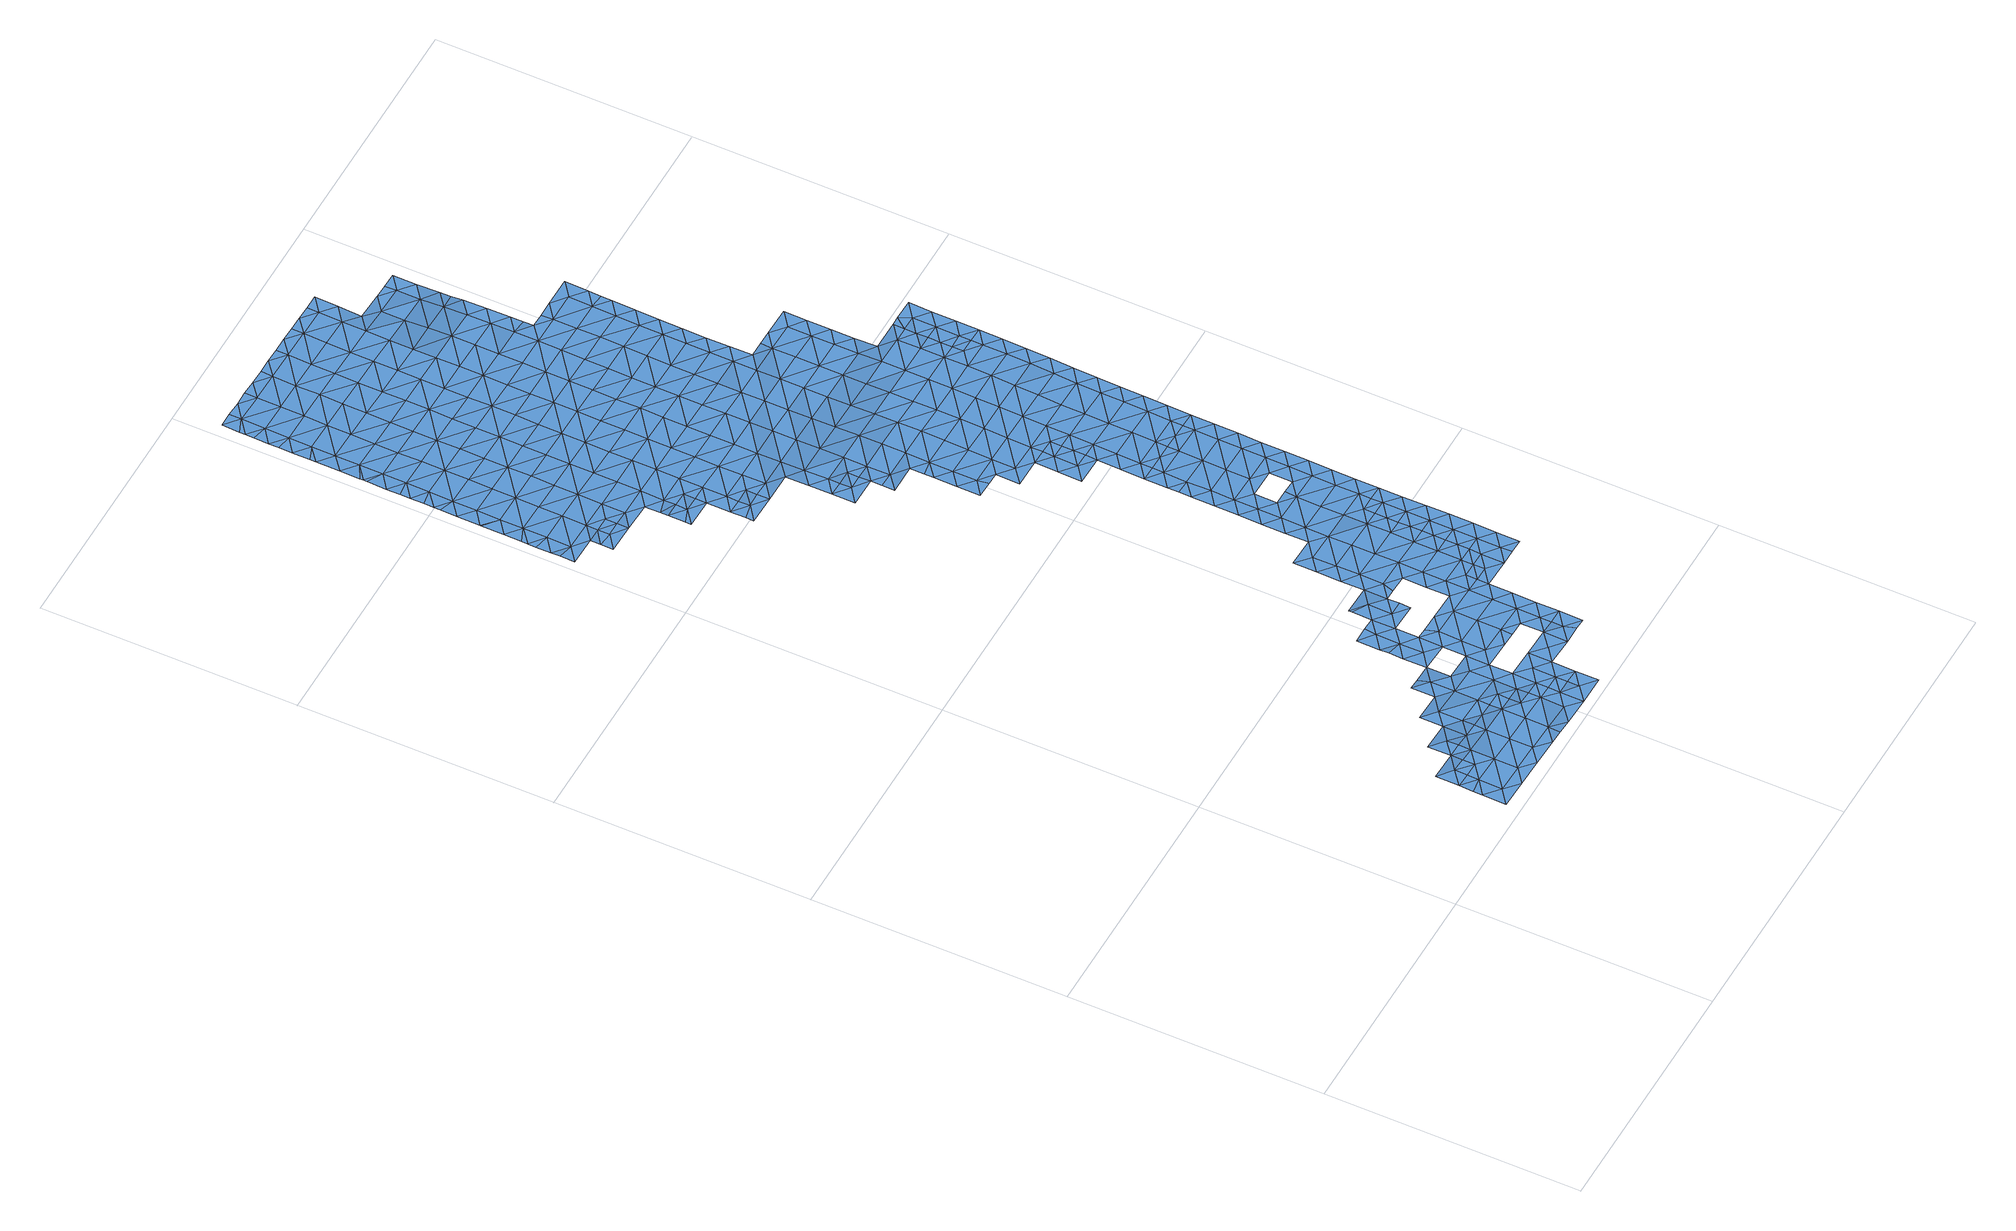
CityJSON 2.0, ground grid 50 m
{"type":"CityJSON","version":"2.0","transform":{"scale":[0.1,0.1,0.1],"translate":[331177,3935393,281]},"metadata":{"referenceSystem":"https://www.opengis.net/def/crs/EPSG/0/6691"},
"CityObjects":{
"waterbody1":{"type":"WaterBody","attributes":{"name":"1","class":"1140","function":"1","WaterBodyRiverFloodingRiskAttribute.description":"1","WaterBodyRiverFloodingRiskAttribute.rankOrg":"1","WaterBodyRiverFloodingRiskAttribute.adminType":"2","WaterBodyRiverFloodingRiskAttribute.scale":"L2"},"geometry":[{"type":"MultiSurface","lod":"1","boundaries":[[[0,1,2]],[[0,3,4]],[[2,3,0]],[[4,5,0]],[[6,0,5]],[[1,0,6]]]}]},
"waterbody2":{"type":"WaterBody","attributes":{"name":"1","class":"1140","function":"1","WaterBodyRiverFloodingRiskAttribute.description":"1","WaterBodyRiverFloodingRiskAttribute.rankOrg":"2","WaterBodyRiverFloodingRiskAttribute.adminType":"2","WaterBodyRiverFloodingRiskAttribute.scale":"L2"},"geometry":[{"type":"MultiSurface","lod":"1","boundaries":[[[7,8,9]],[[10,11,1]],[[11,10,12]],[[13,14,15]],[[13,16,14]],[[16,13,17]],[[13,18,17]],[[13,19,18]],[[18,19,9]],[[9,19,20]],[[21,20,19]],[[22,20,21]],[[22,23,20]],[[23,22,24]],[[24,22,25]],[[25,26,24]],[[27,28,29]],[[28,30,29]],[[30,31,29]],[[30,32,31]],[[33,5,4]],[[4,3,33]],[[2,11,3]],[[11,34,3]],[[35,34,11]],[[16,34,35]],[[16,35,36]],[[37,36,35]],[[3,34,33]],[[34,31,33]],[[34,17,31]],[[31,38,33]],[[39,5,33]],[[39,33,38]],[[32,38,31]],[[17,29,31]],[[29,40,27]],[[29,41,40]],[[18,41,29]],[[42,41,9]],[[42,9,8]],[[23,7,9]],[[24,26,43]],[[43,23,24]],[[19,44,21]],[[19,15,44]],[[9,20,23]],[[18,9,41]],[[29,17,18]],[[16,17,34]],[[16,36,14]],[[19,13,15]],[[37,35,12]],[[12,35,11]],[[2,1,11]]]}]},
"waterbody3":{"type":"WaterBody","attributes":{"name":"1","class":"1140","function":"1","WaterBodyRiverFloodingRiskAttribute.description":"1","WaterBodyRiverFloodingRiskAttribute.rankOrg":"2","WaterBodyRiverFloodingRiskAttribute.adminType":"2","WaterBodyRiverFloodingRiskAttribute.scale":"L2"},"geometry":[{"type":"MultiSurface","lod":"1","boundaries":[[[45,46,47]],[[45,48,46]],[[49,47,46]],[[50,47,49]],[[46,48,51]],[[52,50,49]],[[52,53,54]],[[54,53,55]],[[53,52,49]],[[55,56,57]],[[57,56,58]],[[55,53,56]],[[46,51,59]],[[49,46,60]],[[61,58,56]],[[62,58,61]],[[51,63,59]],[[60,46,59]],[[53,49,60]],[[62,64,65]],[[60,66,53]],[[65,64,67]],[[64,62,61]],[[63,68,59]],[[66,69,53]],[[67,70,71]],[[56,53,69]],[[72,71,70]],[[67,64,70]],[[61,56,69]],[[72,73,74]],[[75,76,77]],[[78,77,76]],[[74,73,79]],[[68,75,77]],[[73,72,70]],[[80,66,60]],[[59,68,81]],[[64,61,82]],[[83,84,79]],[[60,59,80]],[[73,83,79]],[[61,69,82]],[[68,77,81]],[[80,59,81]],[[85,69,66]],[[86,84,83]],[[80,85,66]],[[64,82,87]],[[70,64,88]],[[89,90,91]],[[92,93,94]],[[92,86,93]],[[78,95,77]],[[86,83,93]],[[73,70,88]],[[91,96,78]],[[90,96,91]],[[64,87,88]],[[97,98,94]],[[85,99,69]],[[69,100,82]],[[93,97,94]],[[81,77,95]],[[101,80,81]],[[99,100,69]],[[83,73,102]],[[82,100,87]],[[95,78,96]],[[102,73,88]],[[97,103,98]],[[90,104,96]],[[105,103,106]],[[105,98,103]],[[101,81,95]],[[107,85,80]],[[93,83,108]],[[101,109,80]],[[110,111,112]],[[108,83,102]],[[112,111,113]],[[104,114,96]],[[109,107,80]],[[115,116,117]],[[115,106,116]],[[88,87,118]],[[85,107,99]],[[119,120,104]],[[106,103,116]],[[97,93,121]],[[96,122,95]],[[120,110,112]],[[119,110,120]],[[121,93,108]],[[87,100,118]],[[113,123,112]],[[121,124,97]],[[120,114,104]],[[125,117,116]],[[126,101,95]],[[127,117,125]],[[99,128,100]],[[129,127,125]],[[130,131,129]],[[107,128,99]],[[88,118,132]],[[102,88,133]],[[125,130,129]],[[122,96,114]],[[122,126,95]],[[103,97,134]],[[126,109,101]],[[135,120,112]],[[131,130,136]],[[108,102,133]],[[137,138,139]],[[116,103,134]],[[88,132,133]],[[123,137,139]],[[128,140,100]],[[100,141,118]],[[97,124,134]],[[116,142,125]],[[135,114,120]],[[112,123,143]],[[144,136,130]],[[145,107,109]],[[121,108,146]],[[126,147,109]],[[139,138,148]],[[123,139,143]],[[121,149,124]],[[135,112,143]],[[108,133,146]],[[125,150,130]],[[116,134,142]],[[151,144,130]],[[132,118,141]],[[152,153,154]],[[100,140,141]],[[107,155,128]],[[149,121,146]],[[153,156,154]],[[141,157,132]],[[150,125,142]],[[158,148,152]],[[148,159,139]],[[122,114,160]],[[154,158,152]],[[124,161,134]],[[162,151,130]],[[163,143,139]],[[145,109,147]],[[164,126,122]],[[133,132,157]],[[114,135,160]],[[128,155,140]],[[165,161,124]],[[156,166,154]],[[165,124,149]],[[167,168,169]],[[163,135,143]],[[158,159,148]],[[164,147,126]],[[169,168,170]],[[130,150,162]],[[171,122,160]],[[107,145,155]],[[140,172,141]],[[163,139,159]],[[133,157,173]],[[146,133,174]],[[154,175,158]],[[164,122,171]],[[176,166,177]],[[142,134,178]],[[167,179,168]],[[175,154,166]],[[180,151,162]],[[181,182,183]],[[177,170,176]],[[147,184,145]],[[163,185,135]],[[149,146,174]],[[172,140,155]],[[170,168,176]],[[182,186,183]],[[178,134,161]],[[164,184,147]],[[178,187,142]],[[133,173,174]],[[188,189,181]],[[149,190,165]],[[160,135,185]],[[191,159,158]],[[150,142,187]],[[150,192,162]],[[160,193,171]],[[194,195,141]],[[175,166,176]],[[162,196,180]],[[181,183,188]],[[197,155,145]],[[185,193,160]],[[186,198,183]],[[157,195,173]],[[187,192,150]],[[179,199,168]],[[141,172,194]],[[200,191,158]],[[157,141,195]],[[149,174,190]],[[200,158,175]],[[165,201,161]],[[202,203,179]],[[202,189,203]],[[204,164,171]],[[159,205,163]],[[189,188,203]],[[206,188,183]],[[207,201,165]],[[208,198,209]],[[198,206,183]],[[145,184,210]],[[199,211,168]],[[162,192,196]],[[191,205,159]],[[203,199,179]],[[165,190,207]],[[212,204,171]],[[213,185,163]],[[176,168,211]],[[176,214,175]],[[212,171,193]],[[215,194,172]],[[216,184,164]],[[174,173,217]],[[145,210,197]],[[218,203,188]],[[178,161,201]],[[217,173,195]],[[211,214,176]],[[208,206,198]],[[172,155,215]],[[214,200,175]],[[209,219,208]],[[215,155,197]],[[220,196,192]],[[221,195,194]],[[184,216,210]],[[222,223,174]],[[223,207,190]],[[187,178,224]],[[224,178,201]],[[225,199,203]],[[213,163,205]],[[174,217,222]],[[190,174,223]],[[188,206,218]],[[226,191,200]],[[218,227,203]],[[224,228,187]],[[187,229,192]],[[164,204,216]],[[193,185,230]],[[221,194,215]],[[216,231,210]],[[232,226,200]],[[233,201,207]],[[220,192,234]],[[195,235,217]],[[236,208,219]],[[212,193,230]],[[208,237,206]],[[238,205,191]],[[197,210,231]],[[199,239,211]],[[185,213,230]],[[200,214,232]],[[240,235,195]],[[241,242,243]],[[235,222,217]],[[240,195,221]],[[233,224,201]],[[225,203,227]],[[197,244,215]],[[245,207,223]],[[226,238,191]],[[187,228,229]],[[206,246,218]],[[234,192,229]],[[243,247,241]],[[205,248,213]],[[249,197,231]],[[219,250,236]],[[212,230,251]],[[252,221,215]],[[204,212,253]],[[254,228,224]],[[214,211,239]],[[255,223,222]],[[208,236,237]],[[256,232,214]],[[207,245,233]],[[257,227,218]],[[238,248,205]],[[258,242,241]],[[199,225,239]],[[259,242,258]],[[216,204,253]],[[260,230,213]],[[261,234,229]],[[244,252,215]],[[247,262,241]],[[212,251,253]],[[216,263,231]],[[250,264,236]],[[197,249,244]],[[246,206,237]],[[258,265,259]],[[253,263,216]],[[257,225,227]],[[266,222,235]],[[265,267,268]],[[223,255,245]],[[254,224,233]],[[268,259,265]],[[254,269,228]],[[214,239,256]],[[230,260,251]],[[240,221,252]],[[270,235,240]],[[255,222,266]],[[271,258,241]],[[257,218,246]],[[272,237,236]],[[273,241,262]],[[261,229,274]],[[260,213,248]],[[275,236,264]],[[276,267,265]],[[277,253,251]],[[278,267,276]],[[245,279,233]],[[249,231,280]],[[229,228,281]],[[232,256,282]],[[264,278,276]],[[226,232,283]],[[271,265,258]],[[226,284,238]],[[249,285,244]],[[286,273,262]],[[231,263,280]],[[239,225,287]],[[283,232,282]],[[240,252,270]],[[287,225,257]],[[228,269,281]],[[245,255,288]],[[275,264,276]],[[289,263,253]],[[274,229,281]],[[277,251,260]],[[271,241,273]],[[290,276,265]],[[238,291,248]],[[254,233,279]],[[249,280,285]],[[256,239,292]],[[293,255,266]],[[236,275,272]],[[285,294,244]],[[245,288,279]],[[295,257,246]],[[235,270,296]],[[284,291,238]],[[266,235,297]],[[246,237,298]],[[226,283,284]],[[239,287,292]],[[292,299,256]],[[300,274,281]],[[286,301,273]],[[289,253,277]],[[297,235,296]],[[297,293,266]],[[248,302,260]],[[298,237,272]],[[298,295,246]],[[290,265,271]],[[303,304,254]],[[282,256,299]],[[255,293,288]],[[252,244,305]],[[252,306,270]],[[303,254,279]],[[269,254,304]],[[307,300,281]],[[275,276,308]],[[260,309,277]],[[244,294,305]],[[310,271,273]],[[263,289,311]],[[308,276,290]],[[280,263,312]],[[281,269,304]],[[280,313,285]],[[314,273,301]],[[315,292,287]],[[302,248,291]],[[308,316,275]],[[302,309,260]],[[309,289,277]],[[288,317,279]],[[318,307,281]],[[283,319,284]],[[312,263,311]],[[287,257,320]],[[313,294,285]],[[282,299,321]],[[314,310,273]],[[283,282,319]],[[310,290,271]],[[296,270,306]],[[272,275,316]],[[252,305,306]],[[317,303,279]],[[322,297,296]],[[257,295,320]],[[318,281,304]],[[288,293,323]],[[282,321,319]],[[314,301,324]],[[284,325,291]],[[313,280,312]],[[326,304,303]],[[289,327,311]],[[319,325,284]],[[328,322,296]],[[294,329,305]],[[309,327,289]],[[328,296,306]],[[330,308,290]],[[299,292,315]],[[297,322,293]],[[288,323,317]],[[310,331,290]],[[287,320,315]],[[272,316,332]],[[298,272,333]],[[334,307,318]],[[324,335,314]],[[331,330,290]],[[336,312,311]],[[326,337,304]],[[329,294,313]],[[333,272,332]],[[305,338,306]],[[304,337,318]],[[303,339,326]],[[321,299,340]],[[339,303,317]],[[302,341,309]],[[308,342,316]],[[295,298,343]],[[336,313,312]],[[344,334,318]],[[299,315,340]],[[345,311,327]],[[346,314,335]],[[291,325,347]],[[330,342,308]],[[302,291,348]],[[337,344,318]],[[338,305,329]],[[310,314,346]],[[343,298,333]],[[320,295,343]],[[328,306,349]],[[350,327,309]],[[319,321,351]],[[348,291,347]],[[293,322,352]],[[302,348,341]],[[323,293,353]],[[354,322,328]],[[346,355,310]],[[319,356,325]],[[336,311,345]],[[343,357,320]],[[358,329,313]],[[339,359,326]],[[321,340,351]],[[360,328,349]],[[309,341,350]],[[332,316,342]],[[353,293,352]],[[361,333,332]],[[331,310,355]],[[349,306,362]],[[354,328,360]],[[306,338,362]],[[327,363,345]],[[342,361,332]],[[356,319,351]],[[317,323,364]],[[315,320,365]],[[363,327,350]],[[354,366,322]],[[358,313,336]],[[367,331,355]],[[329,368,338]],[[364,323,353]],[[369,343,333]],[[339,317,364]],[[330,331,367]],[[365,320,357]],[[341,348,370]],[[340,315,365]],[[352,322,366]],[[371,336,345]],[[372,349,362]],[[363,371,345]],[[373,348,347]],[[361,369,333]],[[374,342,330]],[[375,325,356]],[[364,376,339]],[[377,353,352]],[[367,374,330]],[[365,378,340]],[[379,362,338]],[[347,325,373]],[[368,329,358]],[[380,372,362]],[[352,366,377]],[[343,381,357]],[[373,325,375]],[[359,339,376]],[[356,351,382]],[[336,383,358]],[[369,381,343]],[[384,361,342]],[[370,348,385]],[[386,364,353]],[[374,384,342]],[[351,340,387]],[[388,365,357]],[[389,386,353]],[[379,338,368]],[[336,371,383]],[[382,390,356]],[[353,377,389]],[[356,390,375]],[[387,340,378]],[[351,387,382]],[[379,391,362]],[[392,388,357]],[[358,393,368]],[[381,392,357]],[[394,369,361]],[[395,348,373]],[[396,376,364]],[[359,376,397]],[[398,378,365]],[[385,348,395]],[[362,391,380]],[[399,373,375]],[[400,398,365]],[[358,383,393]],[[394,361,384]],[[390,399,375]],[[400,365,388]],[[364,386,396]],[[368,401,379]],[[402,381,369]],[[394,402,369]],[[398,403,378]],[[404,387,378]],[[403,404,378]],[[368,393,401]],[[399,405,373]],[[397,376,406]],[[407,382,387]],[[408,385,395]],[[391,409,380]],[[376,396,406]],[[410,388,392]],[[395,373,405]],[[379,411,391]],[[412,392,381]],[[413,379,401]],[[414,407,387]],[[412,381,402]],[[405,408,395]],[[414,387,404]],[[379,413,411]],[[411,409,391]],[[415,410,392]],[[412,415,392]]]}]},
"waterbody4":{"type":"WaterBody","attributes":{"name":"1","class":"1140","function":"1","WaterBodyRiverFloodingRiskAttribute.description":"1","WaterBodyRiverFloodingRiskAttribute.rankOrg":"1","WaterBodyRiverFloodingRiskAttribute.adminType":"2","WaterBodyRiverFloodingRiskAttribute.scale":"L2"},"geometry":[{"type":"MultiSurface","lod":"1","boundaries":[[[63,416,417]],[[76,75,417]],[[417,75,63]],[[416,63,51]],[[418,417,416]],[[418,76,417]],[[68,63,75]]]}]},
"waterbody5":{"type":"WaterBody","attributes":{"name":"1","class":"1140","function":"1","WaterBodyRiverFloodingRiskAttribute.description":"1","WaterBodyRiverFloodingRiskAttribute.rankOrg":"2","WaterBodyRiverFloodingRiskAttribute.adminType":"2","WaterBodyRiverFloodingRiskAttribute.scale":"L2"},"geometry":[{"type":"MultiSurface","lod":"1","boundaries":[[[419,420,421]],[[422,423,421]],[[424,421,423]],[[420,422,421]],[[425,421,424]],[[425,419,421]]]}]},
"waterbody6":{"type":"WaterBody","attributes":{"name":"1","class":"1140","function":"1","WaterBodyRiverFloodingRiskAttribute.description":"1","WaterBodyRiverFloodingRiskAttribute.rankOrg":"1","WaterBodyRiverFloodingRiskAttribute.adminType":"2","WaterBodyRiverFloodingRiskAttribute.scale":"L2"},"geometry":[{"type":"MultiSurface","lod":"1","boundaries":[[[426,427,428]],[[429,428,427]],[[428,429,430]],[[431,432,433]],[[434,432,431]],[[432,434,435]],[[435,434,436]],[[436,434,437]],[[438,437,434]],[[439,437,438]],[[440,437,439]],[[441,442,439]],[[441,443,442]],[[441,444,443]],[[441,445,444]],[[445,441,446]],[[43,26,447]],[[26,448,447]],[[449,450,451]],[[450,452,451]],[[453,452,450]],[[453,454,452]],[[455,456,457]],[[458,459,460]],[[458,461,462]],[[463,462,461]],[[462,463,464]],[[463,465,464]],[[301,465,463]],[[301,286,465]],[[454,466,452]],[[452,467,451]],[[468,451,469]],[[449,451,470]],[[447,448,471]],[[447,23,43]],[[443,444,472]],[[442,443,473]],[[446,441,439]],[[434,474,438]],[[437,440,436]],[[434,431,474]],[[433,432,475]],[[475,432,430]],[[476,426,428]],[[477,478,479]],[[480,478,477]],[[479,478,481]],[[481,478,482]],[[481,482,483]],[[481,483,484]],[[483,426,484]],[[426,485,484]],[[426,476,485]],[[476,486,485]],[[430,435,487]],[[430,432,435]],[[428,430,487]],[[488,489,490]],[[491,489,488]],[[492,489,491]],[[468,489,492]],[[468,469,489]],[[470,451,468]],[[493,470,468]],[[493,494,495]],[[496,491,497]],[[497,491,498]],[[499,500,501]],[[502,500,499]],[[502,503,500]],[[504,503,502]],[[505,503,504]],[[505,506,503]],[[506,505,425]],[[419,425,505]],[[505,504,420]],[[507,508,499]],[[499,509,507]],[[509,473,507]],[[442,473,509]],[[507,473,510]],[[473,443,510]],[[443,511,510]],[[443,472,511]],[[511,472,512]],[[513,512,472]],[[38,512,513]],[[32,512,38]],[[32,30,512]],[[511,30,28]],[[28,27,511]],[[40,41,514]],[[41,42,514]],[[8,7,447]],[[7,23,447]],[[8,447,471]],[[515,8,471]],[[514,8,515]],[[510,514,515]],[[27,514,510]],[[42,8,514]],[[27,40,514]],[[516,5,39]],[[5,516,517]],[[516,513,517]],[[518,472,444]],[[39,38,516]],[[516,38,513]],[[472,518,513]],[[511,512,30]],[[511,27,510]],[[510,515,507]],[[502,508,519]],[[520,515,471]],[[448,520,471]],[[521,520,448]],[[521,448,422]],[[422,420,521]],[[520,521,420]],[[505,420,419]],[[506,522,503]],[[522,498,503]],[[519,504,502]],[[502,499,508]],[[499,501,509]],[[501,440,509]],[[501,523,440]],[[440,523,436]],[[436,523,524]],[[500,503,498]],[[522,497,498]],[[494,493,468]],[[451,467,469]],[[469,467,525]],[[525,467,485]],[[490,469,525]],[[492,494,468]],[[492,491,496]],[[490,489,469]],[[487,476,428]],[[525,485,486]],[[467,484,485]],[[467,526,484]],[[452,526,467]],[[452,466,526]],[[466,527,526]],[[528,527,466]],[[529,527,528]],[[529,530,527]],[[531,532,530]],[[531,533,532]],[[532,534,530]],[[532,535,534]],[[532,536,535]],[[536,532,537]],[[538,536,537]],[[536,539,535]],[[536,540,539]],[[538,540,536]],[[541,539,540]],[[541,542,539]],[[543,544,545]],[[543,546,544]],[[543,547,546]],[[459,547,543]],[[459,462,547]],[[548,459,543]],[[547,549,546]],[[547,464,549]],[[464,550,549]],[[464,551,550]],[[551,552,550]],[[243,552,551]],[[247,243,551]],[[262,247,551]],[[465,262,551]],[[553,550,552]],[[554,550,553]],[[550,554,549]],[[549,555,546]],[[555,556,546]],[[557,546,556]],[[544,546,557]],[[544,557,558]],[[558,557,559]],[[560,559,557]],[[560,561,559]],[[561,562,559]],[[539,559,562]],[[539,558,559]],[[545,548,543]],[[456,548,545]],[[541,456,545]],[[456,541,540]],[[542,558,539]],[[535,539,562]],[[534,535,562]],[[534,562,479]],[[527,534,479]],[[527,479,563]],[[530,534,527]],[[564,528,466]],[[564,466,454]],[[527,563,526]],[[526,563,484]],[[563,481,484]],[[563,479,481]],[[562,477,479]],[[562,561,477]],[[556,560,557]],[[554,555,549]],[[482,478,480]],[[335,324,463]],[[461,335,463]],[[286,262,465]],[[324,301,463]],[[464,465,551]],[[462,464,547]],[[462,459,458]],[[460,459,548]],[[455,460,548]],[[548,456,455]],[[456,540,457]],[[538,457,540]],[[537,532,533]],[[487,565,476]],[[565,487,566]],[[487,435,566]],[[491,567,498]],[[567,491,488]],[[567,500,498]],[[501,500,567]],[[524,523,568]],[[568,523,567]],[[567,523,501]],[[568,567,488]]]}]},
"waterbody7":{"type":"WaterBody","attributes":{"name":"1","class":"1140","function":"1","WaterBodyRiverFloodingRiskAttribute.description":"1","WaterBodyRiverFloodingRiskAttribute.rankOrg":"1","WaterBodyRiverFloodingRiskAttribute.adminType":"2","WaterBodyRiverFloodingRiskAttribute.scale":"L2"},"geometry":[{"type":"MultiSurface","lod":"1","boundaries":[[[89,569,570]],[[569,571,570]],[[119,104,570]],[[104,90,570]],[[90,89,570]],[[110,570,571]],[[570,110,119]]]}]},
"waterbody8":{"type":"WaterBody","attributes":{"name":"1","class":"1140","function":"1","WaterBodyRiverFloodingRiskAttribute.description":"1","WaterBodyRiverFloodingRiskAttribute.rankOrg":"1","WaterBodyRiverFloodingRiskAttribute.adminType":"2","WaterBodyRiverFloodingRiskAttribute.scale":"L2"},"geometry":[{"type":"MultiSurface","lod":"1","boundaries":[[[111,572,573]],[[572,574,573]],[[137,573,138]],[[574,138,573]],[[573,113,111]],[[123,113,573]],[[573,137,123]]]}]},
"waterbody9":{"type":"WaterBody","attributes":{"name":"1","class":"1140","function":"1","WaterBodyRiverFloodingRiskAttribute.description":"1","WaterBodyRiverFloodingRiskAttribute.rankOrg":"1","WaterBodyRiverFloodingRiskAttribute.adminType":"2","WaterBodyRiverFloodingRiskAttribute.scale":"L2"},"geometry":[{"type":"MultiSurface","lod":"1","boundaries":[[[575,170,576]],[[166,156,576]],[[156,153,576]],[[576,153,575]],[[166,576,177]],[[576,170,177]]]}]},
"waterbody10":{"type":"WaterBody","attributes":{"name":"1","class":"1140","function":"1","WaterBodyRiverFloodingRiskAttribute.description":"1","WaterBodyRiverFloodingRiskAttribute.rankOrg":"2","WaterBodyRiverFloodingRiskAttribute.adminType":"2","WaterBodyRiverFloodingRiskAttribute.scale":"L2"},"geometry":[{"type":"MultiSurface","lod":"1","boundaries":[[[577,495,578]],[[495,579,578]],[[579,580,578]],[[578,580,581]],[[582,583,584]],[[585,583,582]],[[529,528,586]],[[586,530,529]],[[585,450,583]],[[453,450,585]],[[564,454,587]],[[587,454,585]],[[587,585,588]],[[588,585,582]],[[587,588,589]],[[531,586,533]],[[531,530,586]],[[589,533,586]],[[589,586,587]],[[586,528,587]],[[587,528,564]],[[585,454,453]],[[583,450,449]],[[449,470,583]],[[583,470,577]],[[584,583,577]],[[584,577,590]],[[581,590,578]],[[578,590,577]],[[577,470,493]],[[495,494,591]],[[496,494,492]],[[494,496,591]],[[495,591,579]],[[591,497,579]],[[496,497,591]],[[493,495,577]]]}]},
"waterbody11":{"type":"WaterBody","attributes":{"name":"1","class":"1140","function":"1","WaterBodyRiverFloodingRiskAttribute.description":"1","WaterBodyRiverFloodingRiskAttribute.rankOrg":"1","WaterBodyRiverFloodingRiskAttribute.adminType":"2","WaterBodyRiverFloodingRiskAttribute.scale":"L2"},"geometry":[{"type":"MultiSurface","lod":"1","boundaries":[[[259,268,592]],[[264,593,278]],[[592,594,595]],[[594,592,593]],[[250,593,264]],[[250,219,593]],[[267,592,268]],[[267,593,592]],[[278,593,267]],[[259,592,595]],[[219,594,593]]]}]},
"waterbody12":{"type":"WaterBody","attributes":{"name":"1","class":"1140","function":"1","WaterBodyRiverFloodingRiskAttribute.description":"1","WaterBodyRiverFloodingRiskAttribute.rankOrg":"3","WaterBodyRiverFloodingRiskAttribute.adminType":"2","WaterBodyRiverFloodingRiskAttribute.scale":"L2"},"geometry":[{"type":"MultiSurface","lod":"1","boundaries":[[[596,404,597]],[[404,596,414]],[[598,414,596]],[[407,414,598]],[[599,600,596]],[[597,601,599]],[[601,597,602]],[[602,597,398]],[[403,398,597]],[[410,400,388]],[[400,410,602]],[[410,415,602]],[[602,398,400]],[[415,601,602]],[[598,596,600]],[[597,404,403]],[[599,596,597]]]}]}
},
"vertices":[
[235,122,58],[206,99,58],[234,98,58],[263,98,57],[263,121,57],[264,144,56],[207,145,58],
[489,70,49],[489,94,49],[461,71,50],[205,71,58],[234,75,58],[205,53,58],[346,27,55],[318,4,56],[374,3,54],[290,28,57],[347,73,54],[404,72,52],[403,26,53],[460,25,50],[431,2,51],[488,1,49],[488,47,49],[516,24,49],[544,0,49],[545,46,48],[434,141,50],[405,141,50],[405,118,51],[377,142,51],[348,119,53],[349,142,53],[291,120,56],[291,74,56],[233,29,58],[261,5,57],[204,6,58],[320,143,54],[292,144,56],[433,118,50],[433,95,51],[461,94,50],[517,47,48],[403,3,52],
[11,1749,14],[39,1743,14],[11,1767,13],[10,1721,14],[40,1790,13],[11,1796,13],[67,1720,14],[12,1813,13],[40,1836,13],[12,1825,13],[13,1860,12],[41,1882,12],[13,1904,12],[13,1906,12],[95,1742,14],[96,1789,14],[42,1928,12],[14,1952,12],[95,1719,15],[43,1975,11],[15,1984,11],[97,1835,14],[15,1998,11],[123,1719,15],[98,1881,13],[44,2021,11],[16,2017,11],[16,2044,10],[45,2067,10],[16,2064,10],[123,1696,15],[122,1673,16],[151,1695,16],[179,1671,16],[17,2091,9],[153,1788,15],[152,1741,15],[99,1927,12],[46,2113,9],[18,2129,9],[154,1834,14],[18,2137,9],[100,1973,12],[101,2020,11],[178,1625,18],[207,1625,18],[179,1641,17],[18,2143,9],[47,2159,9],[19,2183,8],[208,1694,17],[207,1648,17],[47,2206,8],[20,2229,8],[155,1880,14],[156,1926,13],[209,1740,16],[102,2066,11],[48,2252,8],[235,1624,18],[20,2242,8],[20,2276,7],[210,1833,15],[102,2112,10],[210,1786,15],[234,1578,19],[233,1532,20],[262,1554,20],[261,1531,20],[264,1647,18],[21,2303,7],[49,2298,7],[21,2322,7],[156,1972,12],[234,1601,19],[263,1601,19],[103,2158,9],[265,1693,17],[290,1531,21],[104,2205,8],[50,2344,7],[265,1739,17],[22,2351,7],[211,1879,14],[22,2368,7],[51,2391,7],[22,2379,7],[157,2019,12],[158,2065,11],[105,2251,8],[319,1599,20],[23,2414,7],[289,1508,22],[289,1484,22],[318,1507,22],[212,1925,14],[213,1971,13],[106,2297,8],[319,1553,21],[51,2414,7],[267,1832,16],[159,2111,10],[266,1785,16],[346,1483,24],[160,2157,9],[107,2343,7],[80,2413,7],[345,1437,26],[344,1391,28],[373,1413,27],[268,1878,15],[372,1390,28],[214,2018,12],[373,1460,26],[374,1506,24],[320,1646,19],[162,2250,8],[108,2389,7],[375,1552,22],[322,1738,18],[161,2204,9],[400,1390,29],[399,1297,31],[427,1320,31],[399,1321,31],[400,1344,30],[321,1692,18],[269,1924,14],[215,2064,11],[216,2110,11],[429,1412,29],[428,1366,30],[400,1367,29],[163,2296,8],[455,1296,33],[108,2413,7],[454,1204,34],[453,1158,34],[482,1180,34],[323,1784,17],[376,1598,21],[485,1157,34],[163,2342,8],[482,1226,34],[455,1250,33],[217,2156,10],[431,1505,25],[164,2388,8],[377,1645,20],[270,1970,14],[271,2016,13],[136,2412,7],[325,1877,16],[509,1157,34],[484,1319,33],[430,1459,27],[218,2249,8],[455,1268,33],[483,1273,33],[379,1737,18],[432,1551,24],[538,1179,34],[217,2202,9],[537,1133,34],[509,1110,34],[324,1831,16],[485,1365,32],[378,1691,19],[433,1597,22],[486,1411,30],[326,1923,15],[380,1783,18],[271,2063,12],[539,1225,34],[565,1109,34],[165,2411,8],[326,1969,14],[272,2109,11],[273,2155,10],[219,2295,8],[541,1318,34],[488,1504,26],[540,1272,34],[220,2341,8],[221,2387,8],[434,1644,21],[380,1829,17],[487,1458,28],[275,2248,8],[193,2411,8],[328,2062,13],[594,1132,34],[595,1178,34],[489,1550,24],[542,1364,33],[327,2015,14],[647,946,34],[619,970,34],[618,923,34],[382,1922,16],[274,2201,9],[596,1224,34],[647,923,34],[489,1596,23],[381,1876,17],[594,1109,34],[434,1690,20],[383,1968,16],[435,1736,19],[276,2294,8],[330,2154,11],[543,1410,31],[597,1271,34],[648,992,34],[620,1016,34],[490,1642,22],[221,2410,8],[675,922,34],[436,1782,19],[622,1108,34],[649,1038,34],[329,2108,12],[621,1062,34],[621,1039,34],[277,2340,8],[384,2014,15],[705,991,34],[652,1177,34],[704,945,34],[250,2410,8],[651,1131,34],[650,1085,34],[491,1689,20],[621,1085,34],[332,2246,7],[437,1828,18],[278,2386,8],[543,1456,29],[544,1503,27],[545,1549,26],[438,1875,18],[703,922,34],[597,1317,34],[331,2200,9],[492,1735,19],[706,1037,34],[546,1595,25],[598,1363,33],[387,2153,12],[439,1921,17],[653,1269,35],[385,2061,14],[386,2107,13],[652,1223,35],[599,1409,32],[278,2409,8],[732,921,34],[547,1641,23],[333,2293,7],[333,2339,8],[440,1967,17],[441,2013,16],[306,2409,8],[706,1084,34],[548,1688,22],[761,990,34],[493,1781,19],[494,1827,19],[495,1874,19],[760,944,34],[655,1362,34],[707,1130,34],[388,2245,5],[334,2385,8],[601,1502,28],[654,1316,35],[600,1455,30],[442,2106,14],[387,2199,9],[760,921,34],[602,1548,27],[361,2315,6],[549,1734,21],[441,2059,16],[496,1920,19],[763,1082,34],[762,1036,34],[708,1176,35],[709,1222,36],[335,2408,8],[788,920,34],[550,1826,20],[362,2362,8],[496,1966,19],[389,2292,4],[656,1408,33],[576,1664,23],[764,1129,34],[710,1268,37],[363,2408,8],[550,1780,20],[789,966,34],[603,1594,26],[604,1640,25],[469,2036,17],[577,1710,21],[657,1454,32],[443,2152,12],[444,2198,9],[470,2082,15],[790,1013,34],[658,1501,29],[711,1315,37],[551,1872,19],[418,2314,3],[470,2056,16],[765,1175,35],[497,2012,18],[577,1756,20],[445,2244,4],[712,1361,36],[471,2128,13],[791,1059,34],[552,1919,19],[766,1221,37],[605,1663,25],[578,1803,20],[496,2035,18],[659,1593,27],[792,1105,34],[658,1547,28],[446,2291,2],[472,2175,11],[713,1407,35],[553,1965,20],[526,2035,19],[767,1267,38],[686,1477,31],[579,1849,19],[793,1151,35],[632,1663,26],[473,2221,6],[713,1453,34],[740,1337,37],[472,2199,8],[686,1523,29],[554,2011,20],[767,1314,38],[580,1895,19],[794,1197,36],[660,1639,26],[474,2267,3],[446,2314,2],[740,1383,36],[687,1569,28],[740,1360,36],[581,1941,20],[794,1244,37],[741,1407,36],[741,1430,35],[688,1616,27],[475,2313,2],[742,1476,34],[689,1662,26],[583,2034,20],[768,1337,37],[582,1987,20],[795,1290,38],[581,1962,20],[742,1453,34],[796,1336,37],
[66,1699,15],[95,1696,15],[66,1674,15],
[632,137,45],[604,138,46],[631,114,46],[603,91,46],[638,91,46],[659,90,46],[660,137,45],
[553,462,41],[496,463,43],[524,440,43],[496,456,43],[495,417,43],[438,372,44],[467,395,44],[439,418,44],[466,348,45],[495,371,44],[494,325,45],[465,302,46],[437,326,45],[436,280,47],[493,278,45],[407,257,49],[435,233,49],[407,211,49],[379,234,50],[379,281,49],[401,280,48],[517,70,48],[546,93,47],[722,390,41],[722,413,41],[693,390,41],[694,436,41],[723,436,41],[723,459,40],[785,735,35],[756,713,36],[784,689,36],[787,828,34],[758,805,34],[786,782,34],[787,874,34],[759,851,34],[760,898,34],[702,852,34],[703,899,34],[695,483,40],[638,438,41],[692,344,42],[637,391,41],[721,367,42],[518,116,48],[350,212,52],[463,210,47],[438,354,45],[470,418,44],[552,416,42],[612,600,38],[583,577,38],[640,576,38],[556,601,38],[583,531,40],[555,555,39],[554,508,40],[582,485,41],[581,439,41],[573,416,42],[523,393,43],[607,323,43],[636,345,42],[608,369,41],[635,299,43],[664,321,42],[721,343,42],[692,321,42],[720,320,42],[663,298,43],[663,275,43],[634,253,43],[520,209,46],[577,254,44],[521,255,45],[576,208,45],[633,206,44],[604,184,44],[632,160,45],[661,183,44],[491,186,47],[548,185,45],[492,232,46],[462,163,48],[406,165,50],[349,166,52],[321,189,53],[461,117,49],[490,140,49],[292,167,55],[264,190,55],[322,235,52],[574,184,45],[547,139,47],[575,115,46],[662,229,44],[522,301,45],[515,324,45],[609,415,41],[638,484,40],[696,529,39],[724,505,39],[724,528,39],[725,551,38],[753,551,38],[753,574,37],[781,550,38],[697,575,37],[698,621,36],[754,620,36],[782,597,36],[783,643,36],[699,668,36],[755,666,36],[727,690,36],[701,691,36],[700,760,35],[672,737,35],[728,736,35],[644,761,35],[701,806,34],[757,759,35],[645,807,35],[645,854,34],[646,900,34],[617,877,34],[617,856,34],[617,831,34],[616,785,35],[615,739,35],[643,715,36],[671,691,36],[642,669,36],[614,692,36],[613,646,37],[641,622,37],[639,530,39],[723,482,40],[552,393,43],[551,370,43],[578,300,44],[550,324,44],
[178,1592,18],[206,1602,18],[177,1579,18],
[233,1502,21],[261,1508,21],[232,1486,21],
[343,1345,29],[372,1367,29],
[749,343,42],[748,297,43],[719,274,43],[750,274,43],[776,273,43],[779,412,41],[750,389,41],[778,366,42],[751,435,41],[753,528,39],[752,482,40],[780,458,40],[780,504,39],[777,319,42],[692,298,43],
[592,1039,34],[593,1086,34],[564,1063,34],[563,1017,34],
[770,1452,35],[769,1406,36],[760,1476,34],[798,1429,35],[799,1475,35],[797,1382,36],[768,1360,37]
]}
